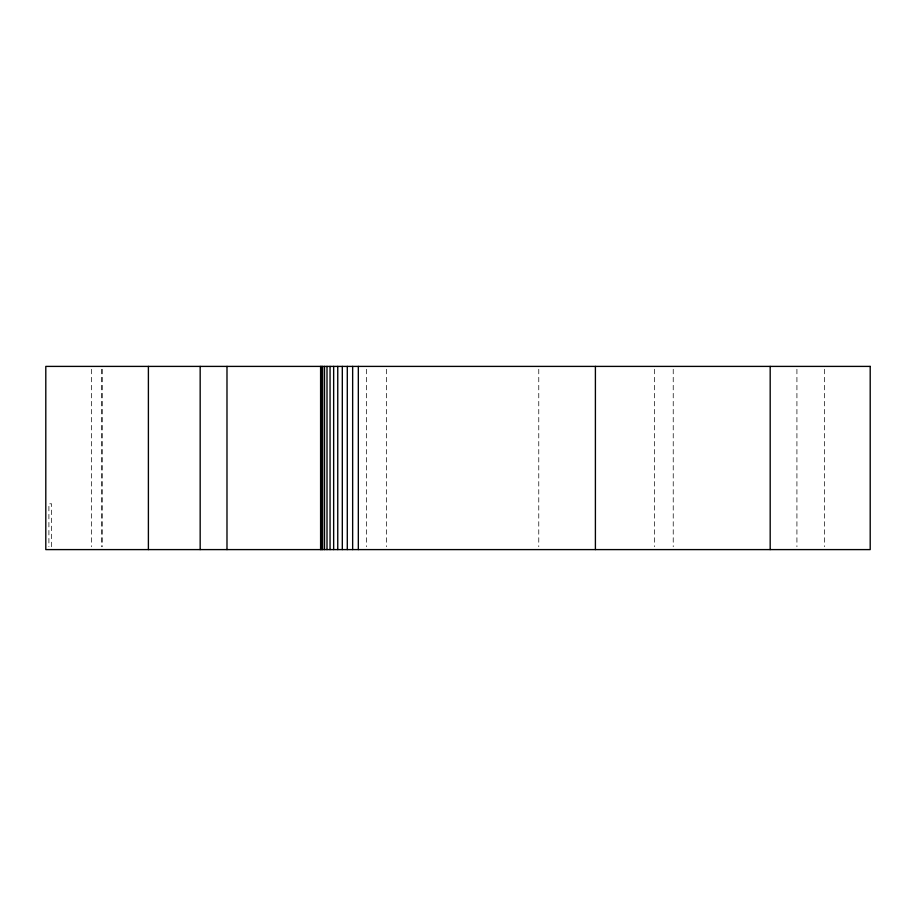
<?xml version="1.0" encoding="UTF-8"?>
<svg xmlns="http://www.w3.org/2000/svg" width="916" height="916" viewBox="0 0 916 916"><rect width="100%" height="100%" fill="white"/><g stroke="black" fill="none" stroke-linecap="round" stroke-linejoin="round"><path stroke-width="0.69" stroke-dasharray="4.58 3.44" d="M824.4 369.262L824.4 546.737M796.92 369.262L796.92 546.737M673.226 369.262L673.226 546.737M654.574 369.262L654.574 546.737M538.768 369.262L538.768 546.737M386.552 369.262L386.552 546.737M366.4 369.262L366.4 546.737M102.157 369.262L102.157 546.737M101.779 369.262L101.779 546.737M91.6 369.262L91.6 546.737M51.559 546.737L51.559 503.8L48.903 503.8L48.903 546.737"/><path stroke-width="1.37" d="M770.184 366.4L770.184 549.6M595.4 366.4L595.4 549.6M358.328 366.4L358.328 549.6M352.649 366.4L352.649 549.6M347.29 366.4L347.29 549.6M342.309 366.4L342.309 549.6M337.752 366.4L337.752 549.6M333.653 366.4L333.653 549.6M330.058 366.4L330.058 549.6M327.001 366.4L327.001 549.6M324.504 366.4L324.504 549.6M322.592 366.4L322.592 549.6M321.287 366.4L321.287 549.6M320.6 366.4L320.6 549.6M226.985 366.4L226.985 549.6M200.169 366.4L200.169 549.6M148.392 366.4L148.392 549.6M870.2 366.4L45.8 366.4L45.8 549.6L870.2 549.6L870.2 366.4"/></g></svg>
